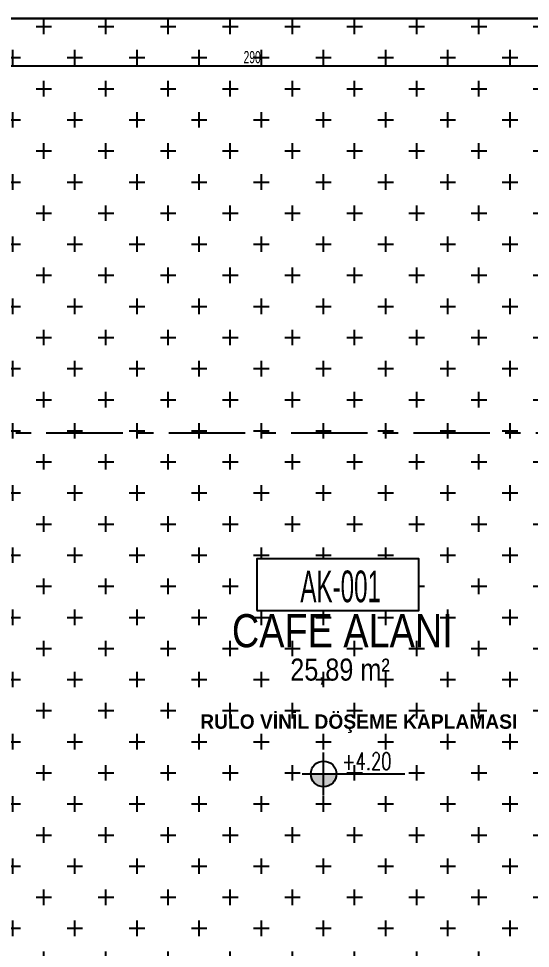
# Model space of a CAD drawing. Header units: millimetres. Extents: x 933584 to 974011, y 4545988 to 4553664.
# Drawn here: x 941253.4 to 941462.5, y 4552129 to 4552508.8 of the extents above; entities that cross this region are included whole.
import ezdxf
from ezdxf.enums import TextEntityAlignment as Align

# ---------------------------------------------------------------- set-up
doc = ezdxf.new("R2010")
doc.units = ezdxf.units.MM
doc.set_wipeout_variables(frame=1)
doc.header["$PDMODE"] = 35
for name, pattern in [('568_AVN_KES_01$0$HIDDEN', [0.375, 0.25, -0.125]), ('CENTER', [2, 1.25, -0.25, 0.25, -0.25]), ('DOT2', [3.175, 0, -3.175])]:
    doc.linetypes.add(name, pattern=pattern)
doc.layers.get('0').update_dxf_attribs({"color": 255})
doc.layers.get('Defpoints').update_dxf_attribs({"color": 8})
for name, color, linetype in [('0-DMS-50', 143, 'Continuous'), ('0-HSL-SLD', 252, 'Continuous'), ('0-LNS-SPL', 13, '568_AVN_KES_01$0$HIDDEN'), ('0-TXT-PBX', 6, 'Continuous'), ('0-TXT-PLV_50', 3, 'Continuous'), ('0-TXT-PTX_50', 8, 'Continuous'), ('0-TXT-XBX_20', 3, 'Continuous')]:
    doc.layers.add(name, color=color, linetype=linetype)
doc.styles.add('Century Gothic_B_3', font='GOTHICB.TTF', dxfattribs={"height": 4})
doc.styles.add('dim_romans_50', font='swissl.ttf', dxfattribs={"width": 0.6, "height": 5})
doc.styles.add('MAHAL YAZISI', font='ARIALN.TTF', dxfattribs={"width": 0.8})
doc.styles.get("Standard").update_dxf_attribs({"font": 'times.ttf'})
doc.styles.add('T_General', font='simplxtw.shx', dxfattribs={"width": 0.7, "height": 200})
doc.dimstyles.new('ONK_dim 1_50', dxfattribs={"dimscale": 5, "dimtxt": 4, "dimasz": 0.5, "dimexe": 0.5, "dimexo": 0.5, "dimgap": 0.2, "dimtad": 1, "dimdec": 1, "dimrnd": 0.5, "dimzin": 9, "dimtxsty": 'dim_romans_50', "dimblk": 'OBLIQUE', "dimcen": 1, "dimclre": 256, "dimclrt": 256, "dimazin": 2, "dimtfac": 1, "dimtdec": 1, "dimtix": 1, "dimtmove": 2, "dimatfit": 3, "dimldrblk": 'OBLIQUE', "dimfxl": 3, "dimfxlon": 1, "dimarcsym": 0})

# ---------------------------------------------------------------- blocks, each defined once
blk = doc.blocks.new('PLV-FNS')
h = blk.add_hatch(color=8)
edge = h.paths.add_edge_path()
edge.add_arc((0, 0), 150, 180, 0)
edge.add_line((150, 0), (-150, 0))
for p, q in [((0, -250), (0, 250)), ((-250, 0), (950, 0))]:
    blk.add_line(p, q)
blk.add_circle((0, 0), 150)
at = {"color": 8, "style": 'T_General', "width": 0.7}
for tag, p in [('INCE', (217, 50)), ('KABA', (217, -250))]:
    blk.add_attdef(tag, p, '', height=200, dxfattribs=at)
blk = doc.blocks.new('MAHAL_KODU')
at = {"layer": '0-TXT-PTX_50'}
for tag, height, p in [('MEKAN_ADI', 0.3, (0, -0.65)), ('ALAN', 0.2, (0, -0.95))]:
    blk.add_attdef(tag, text='', height=height, dxfattribs=at).set_placement(p, align=Align.MIDDLE_CENTER)
at = {"linetype": 'DOT2', "ltscale": 10000}
blk.add_wipeout([(-0.7483, 0.0489), (0.7207, 0.0489), (0.722, -0.4231), (-0.7515, -0.4251)], dxfattribs=at)
at = {"layer": '0-TXT-PBX'}
blk.add_lwpolyline([(-0.7483, -0.4219), (0.7207, -0.4219), (0.7207, 0.0489), (-0.7483, 0.0489)], close=True, dxfattribs=at)
at = {"layer": '0-TXT-PTX_50'}
blk.add_attdef('MAHAL_KODU', text='', height=0.3, dxfattribs=at).set_placement((0, -0.2), align=Align.MIDDLE_CENTER)
blk = doc.blocks.new('_Oblique')
at = {"color": 0, "linetype": 'ByBlock', "lineweight": -2}
blk.add_line((-0.5, -0.5), (0.5, 0.5), dxfattribs=at)
blk = doc.blocks.new('*D1410')
at = {"layer": '0-DMS-50', "lineweight": -2}
for p, q in [((941203.85, 4552501.25), (941203.85, 4552486.97)), ((941493.82, 4552504.47), (941493.82, 4552486.97))]:
    blk.add_line(p, q, dxfattribs=at)
at = {"layer": '0-DMS-50', "color": 0, "lineweight": -2}
blk.add_line((941203.85, 4552489.47), (941493.82, 4552489.47), dxfattribs=at)
at = {"layer": 'Defpoints', "color": 0}
for p in [(941493.82, 4552508.75), (941203.85, 4552503.75), (941493.82, 4552489.47)]:
    blk.add_point(p, dxfattribs=at)
at = {"layer": '0-DMS-50', "color": 0, "linetype": 'ByBlock', "lineweight": -2, "xscale": 2.5, "yscale": 2.5, "zscale": 2.5, "rotation": 180}
blk.add_blockref('_Oblique', (941203.85, 4552489.47), dxfattribs=at)
at = {"layer": '0-DMS-50', "color": 0, "linetype": 'ByBlock', "lineweight": -2, "xscale": 2.5, "yscale": 2.5, "zscale": 2.5}
blk.add_blockref('_Oblique', (941493.82, 4552489.47), dxfattribs=at)
at = {"layer": '0-DMS-50', "insert": (941348.83, 4552492.97), "char_height": 5, "attachment_point": 5, "style": 'dim_romans_50'}
blk.add_mtext('290', dxfattribs=at)
blk = doc.blocks.new('CVBXCBV')
at = {"linetype": 'CENTER', "ltscale": 25}
blk.add_lwpolyline([(937701.09, 4551339.49), (936057.32, 4551339.49)], dxfattribs=at)

msp = doc.modelspace()

# ---------------------------------------------------------------- hatches: boundary and pattern name
at = {"layer": '0-HSL-SLD'}
h = msp.add_hatch(dxfattribs=at)
h.set_pattern_fill('CROSS', color=256, scale=2)
h.paths.add_polyline_path([(941493.82, 4552508.75), (941203.85, 4552508.75), (941203.85, 4552503.75), (941123.85, 4552503.75), (941123.85, 4552329.75), (941183.85, 4552329.75), (941183.85, 4552212.75), (941123.85, 4552212.75), (941123.85, 4552157.8), (941245.85, 4551990.15), (941252.58, 4551987.67), (941283.08, 4552070.21), (941284.02, 4552069.87), (941285.06, 4552072.68), (941514.87, 4551987.75), (941483.33, 4551902.39), (941796.85, 4551786.53), (941796.85, 4551794.61), (941798.85, 4551794.61), (941798.85, 4552050.19), (941534.68, 4552147.81)])

# ---------------------------------------------------------------- linework, layer by layer
msp.add_lwpolyline([(941493.82, 4552508.75), (941203.85, 4552508.75), (941203.85, 4552503.75), (941123.85, 4552503.75), (941123.85, 4552329.75), (941183.85, 4552329.75), (941183.85, 4552212.75), (941123.85, 4552212.75), (941123.85, 4552157.8), (941245.85, 4551990.15), (941252.58, 4551987.67), (941283.08, 4552070.21), (941284.02, 4552069.87), (941285.06, 4552072.68), (941514.87, 4551987.75), (941483.33, 4551902.39), (941796.85, 4551786.53), (941796.85, 4551794.61), (941798.85, 4551794.61), (941798.85, 4552050.19), (941534.68, 4552147.81), (941493.82, 4552508.75)], close=True, dxfattribs=at)
at = {"layer": '0-LNS-SPL', "linetype": 'ByBlock', "ltscale": 0.5}
msp.add_lwpolyline([(941063.85, 4552503.75), (941203.85, 4552503.75), (941203.85, 4552508.75), (941796.85, 4552508.75), (941796.85, 4552480.75), (941867.85, 4552480.75)], dxfattribs=at)

# ---------------------------------------------------------------- block references
msp.add_blockref('CVBXCBV', (4894.87, 999.89))
at = {"layer": '0-TXT-PLV_50', "xscale": 0.03500000000203726, "yscale": 0.03500000000203726, "zscale": 0.03500000000203726}
msp.add_blockref('PLV-FNS', (941378.02, 4552200.25), dxfattribs=at).add_auto_attribs({'INCE': '+4.20'})

# ---------------------------------------------------------------- texts
at = {"layer": '0-TXT-XBX_20', "color": 0, "insert": (941327.6, 4552224.59), "char_height": 5.8729, "width": 228.8091, "attachment_point": 1, "line_spacing_factor": 0.984502, "style": 'Century Gothic_B_3'}
msp.add_mtext('\\pxql;{\\fFranklin Gothic Book|b1|i0|c162|p34;RULO VİNİL DÖŞEME KAPLAMASI}', dxfattribs=at)

# ---------------------------------------------------------------- dimensions: what is measured, and where the dimension line sits
at = {"layer": '0-DMS-50'}
dim = msp.add_linear_dim(base=(941493.82, 4552489.47), p1=(941203.85, 4552503.75), p2=(941493.82, 4552508.75), angle=180, dimstyle='ONK_dim 1_50', dxfattribs=at)
dim.commit()
dim.dimension.update_dxf_attribs({"geometry": '*D1410', "text_midpoint": (941348.83, 4552492.97)})

# ---------------------------------------------------------------- next in the draw order: block references
ref = msp.add_blockref('MAHAL_KODU', (941384.44, 4552285.98), dxfattribs=dict(xscale=45, yscale=45, zscale=1.2))
ref.add_attrib('MAHAL_KODU', 'AK-001', dxfattribs={"layer": '0-TXT-PTX_50', "height": 12.937, "style": 'MAHAL YAZISI', "width": 0.666667}).set_placement((941385, 4552276.86), align=Align.MIDDLE_CENTER)
ref.add_attrib('MEKAN_ADI', 'CAFE ALANI', dxfattribs={"layer": '0-TXT-PTX_50', "height": 13.5, "style": 'MAHAL YAZISI'}).set_placement((941385.66, 4552258.77), align=Align.MIDDLE_CENTER)
ref.add_attrib('ALAN', '25,89 m²', dxfattribs={"layer": '0-TXT-PTX_50', "height": 9, "style": 'MAHAL YAZISI'}).set_placement((941384.73, 4552242.88), align=Align.MIDDLE_CENTER)

doc.saveas('drawing.dxf')
